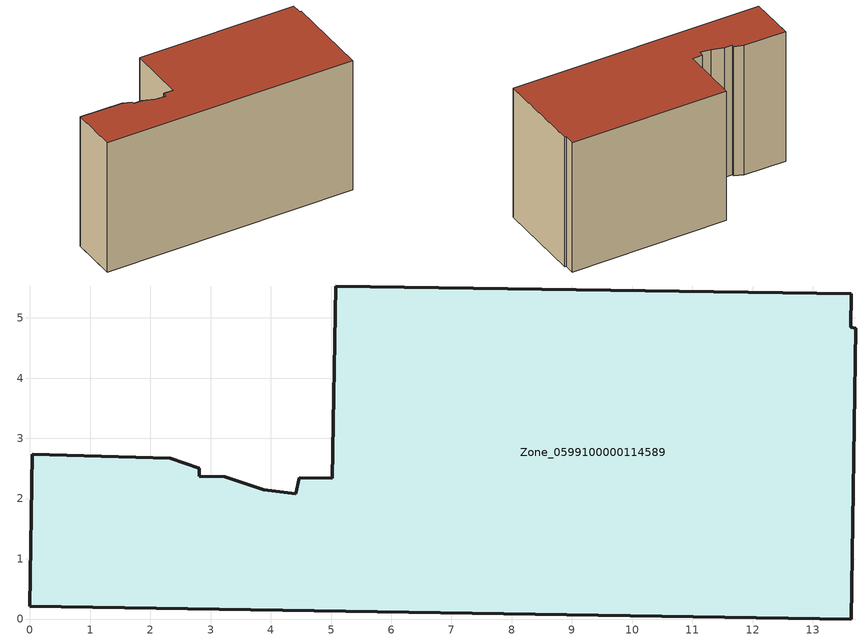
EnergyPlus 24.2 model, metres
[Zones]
Zone_0599100000114589
 floor ground (C_G): 3.88,2.15 4.42,2.08 4.48,2.35 5.02,2.34 5.08,5.53 13.64,5.4 13.63,4.84 13.71,4.83 13.64,0 0,0.21 0.04,2.74 2.33,2.67 2.81,2.5 2.81,2.37 3.23,2.36 z0
 wall outside (C_F): 5.08,5.53 5.02,2.34 4.48,2.35 4.42,2.08 3.88,2.15 3.23,2.36 2.81,2.37 2.81,2.5 2.33,2.67 0.04,2.74 0,0.21 13.64,0 13.71,4.83 13.63,4.84 13.64,5.4 5.08,5.53 z0:7.51
 roof outside (C_R): 4.42,2.08 3.88,2.15 3.23,2.36 2.81,2.37 2.81,2.5 2.33,2.67 0.04,2.74 0,0.21 13.64,0 13.71,4.83 13.63,4.84 13.64,5.4 5.08,5.53 5.02,2.34 4.48,2.35 z7.51
[BUILDING]
Pand.0599100000114589: North Axis=0; Terrain=City; Loads Convergence Tolerance Value=0.04; Temperature Convergence Tolerance Value=0.4; Solar Distribution=FullExterior; Maximum Number of Warmup Days=25; Minimum Number of Warmup Days=1
[Site:Location]
Rotterdam.The.Hague.AP_ZH_NLD Design_Conditions: Latitude=51.96; Longitude=4.45; Time Zone=1; Elevation=-4.5
[SITE:GROUNDTEMPERATURE:BUILDINGSURFACE]
18, 18, 18, 18, 18, 18, 18, 18, 18, 18, 18, 18
[MATERIAL] Thermal Absorptance=0.9; Solar Absorptance=0.7; Visible Absorptance=0.7
Name | Roughness | Thickness | Conductivity | Density | Specific Heat
G.TI.1975-1991 | MediumSmooth | 0.15 | 0.288461 | 540 | 1210
F.TI.1975-1991 | Rough | 0.3 | 0.230769 | 1920 | 840
R.TI.1975-1991 | MediumRough | 0.2 | 0.153846 | 1500 | 1000
[CONSTRUCTION]
C_G: G.TI.1975-1991
C_F: F.TI.1975-1991
C_R: R.TI.1975-1991
[ZONE]
Zone_0599100000114589: Type=1; Multiplier=1; Ceiling Height=Autocalculate; Volume=Autocalculate; Floor Area=autocalculate; Part of Total Floor Area=Yes
[ZONEINFILTRATION:DESIGNFLOWRATE]
Infil_Zone_0599100000114589: Zone or ZoneList or Space or SpaceList=Zone_0599100000114589; Schedule=AlwaysOn; Design Flow Rate Calculation Method=Flow/Area; Flow Rate per Floor Area=0.003; Constant Term Coefficient=1; Temperature Term Coefficient=0; Velocity Term Coefficient=0; Velocity Squared Term Coefficient=0
[HVACTEMPLATE:ZONE:IDEALLOADSAIRSYSTEM]
Zone_0599100000114589: Maximum Heating Supply Air Temperature=50; Minimum Cooling Supply Air Temperature=13; Maximum Heating Supply Air Humidity Ratio=0.0156; Minimum Cooling Supply Air Humidity Ratio=0.0077; Heating Limit=NoLimit; Cooling Limit=NoLimit; Dehumidification Control Type=ConstantSensibleHeatRatio; Cooling Sensible Heat Ratio=0.7; Dehumidification Setpoint=60; Humidification Control Type=None; Humidification Setpoint=30; Outdoor Air Method=None; Outdoor Air Flow Rate per Person=0.00944; Outdoor Air Flow Rate per Zone Floor Area=0; Outdoor Air Flow Rate per Zone=0; Demand Controlled Ventilation Type=None; Outdoor Air Economizer Type=NoEconomizer; Heat Recovery Type=None; Sensible Heat Recovery Effectiveness=0.7; Latent Heat Recovery Effectiveness=0.65
[ZONECONTROL:THERMOSTAT]
ThermostatControl_Zone_0599100000114589: Zone or ZoneList=Zone_0599100000114589; Control Type Schedule=DualSetpointControlType; Control 1=Thermostat_Zone_0599100000114589; Temperature Difference Between Cutout And Setpoint=0
[THERMOSTATSETPOINT:DUALSETPOINT]
Thermostat_Zone_0599100000114589: Heating Setpoint Temperature Schedule=HeatingSetpoint_Zone_0599100000114589; Cooling Setpoint Temperature Schedule=CoolingSetpoint_Zone_0599100000114589
[SCHEDULE:COMPACT]
HeatingSetpoint_Zone_0599100000114589: Through: 12/31, For: AllDays, Until: 24:00, 21
CoolingSetpoint_Zone_0599100000114589: Through: 12/31, For: AllDays, Until: 24:00, 24
DualSetpointControlType: Through: 12/31, For: AllDays, Until: 24:00, 4
AlwaysOn: Through: 12/31, For: AllDays, Until: 24:00, 1
